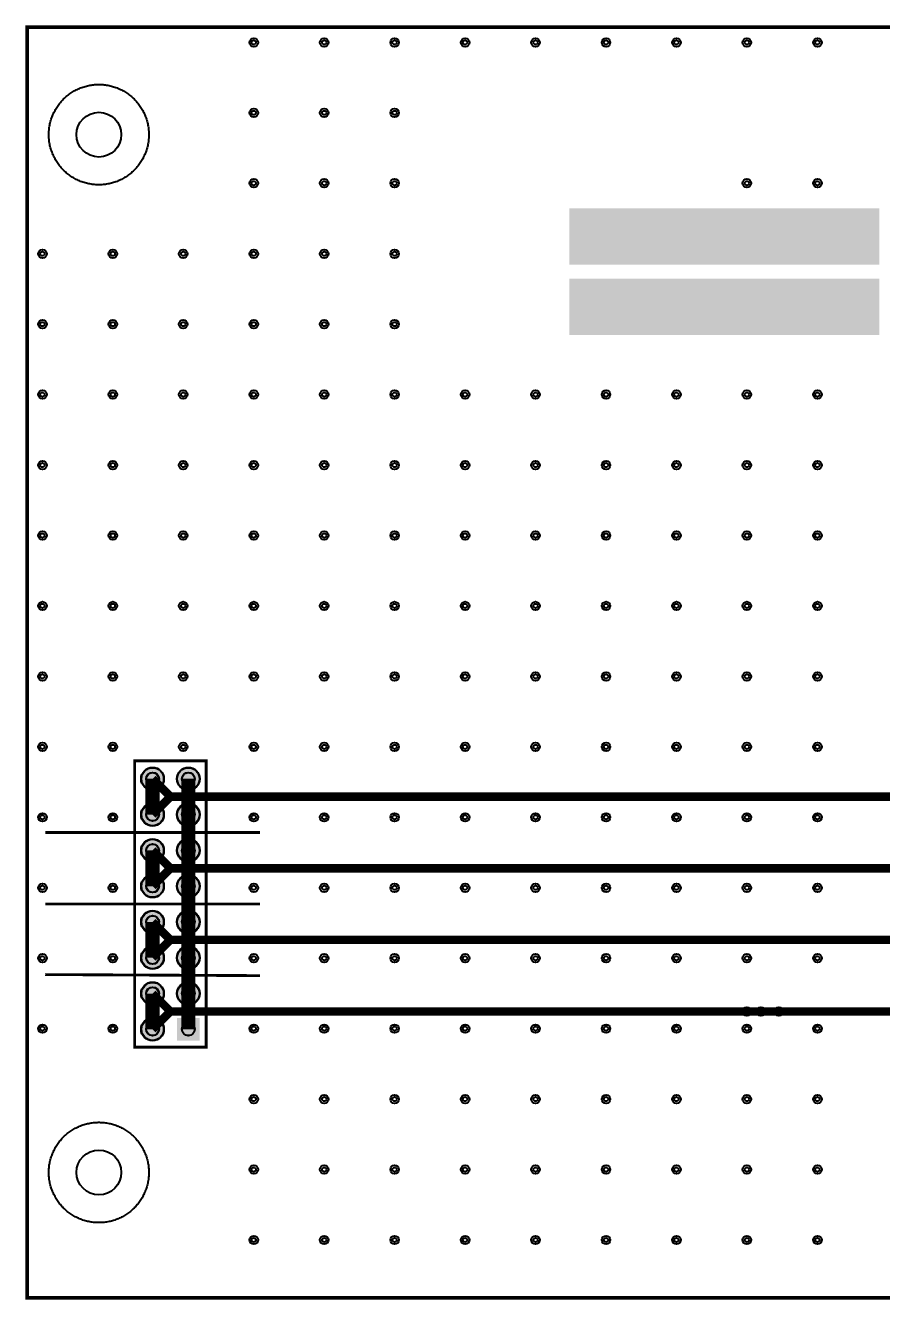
# Model space of a CAD drawing. Header units: millimetres. Extents: x -0.1 to 96, y -0.1 to 90.3.
# Drawn here: x -0.1 to 60.6, y -0.1 to 90.3 of the extents above; entities that cross this region are included whole.
import ezdxf

# ---------------------------------------------------------------- set-up
doc = ezdxf.new("R2010")
doc.units = ezdxf.units.MM
for name, color, linetype, true_color in [('BoardOutLine', 7, 'Continuous', 0xff00ff), ('BottomLayer', 7, 'Continuous', 0x0000ff), ('BottomSolderMaskLayer', 7, 'Continuous', 0xaa00ff), ('Hole', 7, 'Continuous', 0x222222), ('Multi-Layer', 7, 'Continuous', 0xc0c0c0), ('TopLayer', 7, 'Continuous', 0xff0000), ('TopSilkLayer', 7, 'Continuous', 0xffcc00), ('TopSolderMaskLayer', 7, 'Continuous', 0x800080)]:
    doc.layers.add(name, color=color, linetype=linetype, true_color=true_color)

msp = doc.modelspace()

# ---------------------------------------------------------------- hatches: boundary and pattern name
at = {"layer": 'BottomSolderMaskLayer'}
for points in [[(8.077, 36.83, 1), (9.703, 36.83, 1)], [(10.617, 36.83, 1), (12.243, 36.83, 1)], [(8.077, 34.29, 1), (9.703, 34.29, 1)], [(10.617, 34.29, 1), (12.243, 34.29, 1)], [(8.077, 31.75, 1), (9.703, 31.75, 1)], [(10.617, 31.75, 1), (12.243, 31.75, 1)], [(8.077, 29.21, 1), (9.703, 29.21, 1)], [(10.617, 29.21, 1), (12.243, 29.21, 1)], [(8.077, 26.67, 1), (9.703, 26.67, 1)], [(10.617, 26.67, 1), (12.243, 26.67, 1)], [(8.077, 24.13, 1), (9.703, 24.13, 1)], [(10.617, 24.13, 1), (12.243, 24.13, 1)], [(8.077, 21.59, 1), (9.703, 21.59, 1)], [(10.617, 21.59, 1), (12.243, 21.59, 1)], [(8.077, 19.05, 1), (9.703, 19.05, 1)], [(10.617, 18.237), (10.617, 19.863), (12.243, 19.863), (12.243, 18.237)]]:
    msp.add_hatch(color=256, dxfattribs=at).paths.add_polyline_path(points)
at = {"layer": 'Multi-Layer'}
for points in [[(8.103, 36.83, 1), (9.677, 36.83, 1)], [(10.643, 36.83, 1), (12.217, 36.83, 1)], [(8.103, 34.29, 1), (9.677, 34.29, 1)], [(10.643, 34.29, 1), (12.217, 34.29, 1)], [(8.103, 31.75, 1), (9.677, 31.75, 1)], [(10.643, 31.75, 1), (12.217, 31.75, 1)], [(8.103, 29.21, 1), (9.677, 29.21, 1)], [(10.643, 29.21, 1), (12.217, 29.21, 1)], [(8.103, 26.67, 1), (9.677, 26.67, 1)], [(10.643, 26.67, 1), (12.217, 26.67, 1)], [(8.103, 24.13, 1), (9.677, 24.13, 1)], [(10.643, 24.13, 1), (12.217, 24.13, 1)], [(8.103, 21.59, 1), (9.677, 21.59, 1)], [(10.643, 21.59, 1), (12.217, 21.59, 1)], [(8.103, 19.05, 1), (9.677, 19.05, 1)], [(10.643, 18.263), (10.643, 19.837), (12.217, 19.837), (12.217, 18.263)]]:
    msp.add_hatch(color=256, dxfattribs=at).paths.add_polyline_path(points)
at = {"layer": 'TopSilkLayer'}
for points in [[(60.48, 73.32), (60.48, 77.32), (38.48, 77.32), (38.48, 73.32), (55.48, 73.32)], [(60.48, 68.32), (60.48, 72.32), (38.48, 72.32), (38.48, 68.32), (55.48, 68.32)]]:
    msp.add_hatch(color=256, dxfattribs=at).paths.add_polyline_path(points)
at = {"layer": 'TopSolderMaskLayer'}
for points in [[(8.077, 36.83, 1), (9.703, 36.83, 1)], [(10.617, 36.83, 1), (12.243, 36.83, 1)], [(8.077, 34.29, 1), (9.703, 34.29, 1)], [(10.617, 34.29, 1), (12.243, 34.29, 1)], [(8.077, 31.75, 1), (9.703, 31.75, 1)], [(10.617, 31.75, 1), (12.243, 31.75, 1)], [(8.077, 29.21, 1), (9.703, 29.21, 1)], [(10.617, 29.21, 1), (12.243, 29.21, 1)], [(8.077, 26.67, 1), (9.703, 26.67, 1)], [(10.617, 26.67, 1), (12.243, 26.67, 1)], [(8.077, 24.13, 1), (9.703, 24.13, 1)], [(10.617, 24.13, 1), (12.243, 24.13, 1)], [(8.077, 21.59, 1), (9.703, 21.59, 1)], [(10.617, 21.59, 1), (12.243, 21.59, 1)], [(8.077, 19.05, 1), (9.703, 19.05, 1)], [(10.617, 18.237), (10.617, 19.863), (12.243, 19.863), (12.243, 18.237)]]:
    msp.add_hatch(color=256, dxfattribs=at).paths.add_polyline_path(points)

# ---------------------------------------------------------------- linework, layer by layer
at = {"layer": 'BoardOutLine', "const_width": 0.254}
msp.add_lwpolyline([(95.885, 0), (0, 0), (0, 90.17), (95.885, 90.17), (95.885, 0)], close=True, dxfattribs=at)
at = {"layer": 'BottomLayer'}
for points in [[(1.53, 82.55), (1.531, 82.635), (1.534, 82.721), (1.538, 82.806), (1.545, 82.891), (1.554, 82.976), (1.565, 83.06), (1.578, 83.144), (1.593, 83.228), (1.611, 83.312), (1.63, 83.395), (1.651, 83.478), (1.674, 83.56), (1.699, 83.641), (1.726, 83.722), (1.755, 83.803), (1.785, 83.882), (1.818, 83.961), (1.853, 84.039), (1.889, 84.116), (1.927, 84.192), (1.968, 84.267), (2.009, 84.342), (2.053, 84.415), (2.099, 84.487), (2.146, 84.558), (2.195, 84.628), (2.245, 84.697), (2.297, 84.764), (2.351, 84.83), (2.406, 84.895), (2.463, 84.959), (2.522, 85.021), (2.581, 85.082), (2.643, 85.141), (2.705, 85.199), (2.77, 85.255), (2.835, 85.31), (2.902, 85.363), (2.97, 85.414), (3.039, 85.464), (3.109, 85.512), (3.181, 85.559), (3.253, 85.604), (3.327, 85.647), (3.402, 85.688), (3.477, 85.727), (3.554, 85.765), (3.631, 85.801), (3.709, 85.835), (3.788, 85.867), (3.868, 85.897), (3.949, 85.925), (4.03, 85.951), (4.112, 85.975), (4.194, 85.997), (4.277, 86.018), (4.36, 86.036), (4.444, 86.052), (4.528, 86.067), (4.612, 86.079), (4.697, 86.089), (4.782, 86.097), (4.867, 86.103), (4.952, 86.107), (5.037, 86.11), (5.123, 86.11), (5.208, 86.107), (5.293, 86.103), (5.378, 86.097), (5.463, 86.089), (5.548, 86.079), (5.632, 86.067), (5.716, 86.052), (5.8, 86.036), (5.883, 86.018), (5.966, 85.997), (6.048, 85.975), (6.13, 85.951), (6.211, 85.925), (6.292, 85.897), (6.372, 85.867), (6.451, 85.835), (6.529, 85.801), (6.606, 85.765), (6.683, 85.727), (6.759, 85.688), (6.833, 85.647), (6.907, 85.604), (6.979, 85.559), (7.051, 85.512), (7.121, 85.464), (7.19, 85.414), (7.258, 85.363), (7.325, 85.31), (7.391, 85.255), (7.455, 85.199), (7.517, 85.141), (7.579, 85.082), (7.638, 85.021), (7.697, 84.959), (7.754, 84.895), (7.809, 84.83), (7.863, 84.764), (7.915, 84.697), (7.965, 84.628), (8.014, 84.558), (8.061, 84.487), (8.107, 84.415), (8.151, 84.342), (8.193, 84.267), (8.233, 84.192), (8.271, 84.116), (8.307, 84.039), (8.342, 83.961), (8.375, 83.882), (8.406, 83.803), (8.434, 83.722), (8.461, 83.641), (8.486, 83.56), (8.509, 83.478), (8.53, 83.395), (8.55, 83.312), (8.567, 83.228), (8.582, 83.144), (8.595, 83.06), (8.606, 82.976), (8.615, 82.891), (8.622, 82.806), (8.627, 82.721), (8.629, 82.635), (8.63, 82.55), (8.629, 82.465), (8.627, 82.38), (8.622, 82.295), (8.615, 82.21), (8.606, 82.125), (8.595, 82.04), (8.582, 81.956), (8.567, 81.872), (8.55, 81.788), (8.53, 81.705), (8.509, 81.623), (8.486, 81.54), (8.461, 81.459), (8.434, 81.378), (8.406, 81.298), (8.375, 81.218), (8.342, 81.14), (8.307, 81.062), (8.271, 80.984), (8.233, 80.908), (8.193, 80.833), (8.151, 80.759), (8.107, 80.686), (8.061, 80.613), (8.014, 80.542), (7.965, 80.472), (7.915, 80.404), (7.863, 80.336), (7.809, 80.27), (7.754, 80.205), (7.697, 80.142), (7.638, 80.079), (7.579, 80.019), (7.517, 79.959), (7.455, 79.902), (7.391, 79.845), (7.325, 79.791), (7.258, 79.737), (7.19, 79.686), (7.121, 79.636), (7.051, 79.588), (6.979, 79.541), (6.907, 79.497), (6.833, 79.454), (6.759, 79.412), (6.683, 79.373), (6.606, 79.335), (6.529, 79.3), (6.451, 79.266), (6.372, 79.234), (6.292, 79.204), (6.211, 79.176), (6.13, 79.149), (6.048, 79.125), (5.966, 79.103), (5.883, 79.083), (5.8, 79.064), (5.716, 79.048), (5.632, 79.034), (5.548, 79.021), (5.463, 79.011), (5.378, 79.003), (5.293, 78.997), (5.208, 78.993), (5.123, 78.991), (5.037, 78.991), (4.952, 78.993), (4.867, 78.997), (4.782, 79.003), (4.697, 79.011), (4.612, 79.021), (4.528, 79.034), (4.444, 79.048), (4.36, 79.064), (4.277, 79.083), (4.194, 79.103), (4.112, 79.125), (4.03, 79.149), (3.949, 79.176), (3.868, 79.204), (3.788, 79.234), (3.709, 79.266), (3.631, 79.3), (3.554, 79.335), (3.477, 79.373), (3.402, 79.412), (3.327, 79.454), (3.253, 79.497), (3.181, 79.541), (3.109, 79.588), (3.039, 79.636), (2.97, 79.686), (2.902, 79.737), (2.835, 79.791), (2.77, 79.845), (2.705, 79.902), (2.643, 79.959), (2.581, 80.019), (2.522, 80.079), (2.463, 80.142), (2.406, 80.205), (2.351, 80.27), (2.297, 80.336), (2.245, 80.404), (2.195, 80.472), (2.146, 80.542), (2.099, 80.613), (2.053, 80.686), (2.009, 80.759), (1.968, 80.833), (1.927, 80.908), (1.889, 80.984), (1.853, 81.062), (1.818, 81.14), (1.785, 81.218), (1.755, 81.298), (1.726, 81.378), (1.699, 81.459), (1.674, 81.54), (1.651, 81.623), (1.63, 81.705), (1.611, 81.788), (1.593, 81.872), (1.578, 81.956), (1.565, 82.04), (1.554, 82.125), (1.545, 82.21), (1.538, 82.295), (1.534, 82.38), (1.531, 82.465), (1.53, 82.55)], [(1.53, 8.89), (1.531, 8.975), (1.534, 9.061), (1.538, 9.146), (1.545, 9.231), (1.554, 9.315), (1.565, 9.4), (1.578, 9.484), (1.593, 9.568), (1.611, 9.652), (1.63, 9.735), (1.651, 9.818), (1.674, 9.9), (1.699, 9.981), (1.726, 10.062), (1.755, 10.142), (1.785, 10.222), (1.818, 10.301), (1.853, 10.379), (1.889, 10.456), (1.927, 10.532), (1.968, 10.607), (2.009, 10.681), (2.053, 10.755), (2.099, 10.827), (2.146, 10.898), (2.195, 10.968), (2.245, 11.036), (2.297, 11.104), (2.351, 11.17), (2.406, 11.235), (2.463, 11.299), (2.522, 11.361), (2.581, 11.422), (2.643, 11.481), (2.705, 11.539), (2.77, 11.595), (2.835, 11.65), (2.902, 11.703), (2.97, 11.754), (3.039, 11.804), (3.109, 11.852), (3.181, 11.899), (3.253, 11.944), (3.327, 11.987), (3.402, 12.028), (3.477, 12.067), (3.554, 12.105), (3.631, 12.141), (3.709, 12.174), (3.788, 12.206), (3.868, 12.236), (3.949, 12.265), (4.03, 12.291), (4.112, 12.315), (4.194, 12.337), (4.277, 12.358), (4.36, 12.376), (4.444, 12.392), (4.528, 12.406), (4.612, 12.419), (4.697, 12.429), (4.782, 12.437), (4.867, 12.443), (4.952, 12.447), (5.037, 12.449), (5.123, 12.449), (5.208, 12.447), (5.293, 12.443), (5.378, 12.437), (5.463, 12.429), (5.548, 12.419), (5.632, 12.406), (5.716, 12.392), (5.8, 12.376), (5.883, 12.358), (5.966, 12.337), (6.048, 12.315), (6.13, 12.291), (6.211, 12.265), (6.292, 12.236), (6.372, 12.206), (6.451, 12.174), (6.529, 12.141), (6.606, 12.105), (6.683, 12.067), (6.759, 12.028), (6.833, 11.987), (6.907, 11.944), (6.979, 11.899), (7.051, 11.852), (7.121, 11.804), (7.19, 11.754), (7.258, 11.703), (7.325, 11.65), (7.391, 11.595), (7.455, 11.539), (7.517, 11.481), (7.579, 11.422), (7.638, 11.361), (7.697, 11.299), (7.754, 11.235), (7.809, 11.17), (7.863, 11.104), (7.915, 11.036), (7.965, 10.968), (8.014, 10.898), (8.061, 10.827), (8.107, 10.755), (8.151, 10.681), (8.193, 10.607), (8.233, 10.532), (8.271, 10.456), (8.307, 10.379), (8.342, 10.301), (8.375, 10.222), (8.406, 10.142), (8.434, 10.062), (8.461, 9.981), (8.486, 9.9), (8.509, 9.818), (8.53, 9.735), (8.55, 9.652), (8.567, 9.568), (8.582, 9.484), (8.595, 9.4), (8.606, 9.315), (8.615, 9.231), (8.622, 9.146), (8.627, 9.061), (8.629, 8.975), (8.63, 8.89), (8.629, 8.805), (8.627, 8.72), (8.622, 8.634), (8.615, 8.549), (8.606, 8.465), (8.595, 8.38), (8.582, 8.296), (8.567, 8.212), (8.55, 8.128), (8.53, 8.045), (8.509, 7.962), (8.486, 7.88), (8.461, 7.799), (8.434, 7.718), (8.406, 7.638), (8.375, 7.558), (8.342, 7.479), (8.307, 7.401), (8.271, 7.324), (8.233, 7.248), (8.193, 7.173), (8.151, 7.099), (8.107, 7.025), (8.061, 6.953), (8.014, 6.882), (7.965, 6.812), (7.915, 6.744), (7.863, 6.676), (7.809, 6.61), (7.754, 6.545), (7.697, 6.481), (7.638, 6.419), (7.579, 6.359), (7.517, 6.299), (7.455, 6.241), (7.391, 6.185), (7.325, 6.13), (7.258, 6.077), (7.19, 6.026), (7.121, 5.976), (7.051, 5.928), (6.979, 5.881), (6.907, 5.836), (6.833, 5.793), (6.759, 5.752), (6.683, 5.713), (6.606, 5.675), (6.529, 5.639), (6.451, 5.606), (6.372, 5.574), (6.292, 5.544), (6.211, 5.515), (6.13, 5.489), (6.048, 5.465), (5.966, 5.443), (5.883, 5.422), (5.8, 5.404), (5.716, 5.388), (5.632, 5.374), (5.548, 5.361), (5.463, 5.351), (5.378, 5.343), (5.293, 5.337), (5.208, 5.333), (5.123, 5.331), (5.037, 5.331), (4.952, 5.333), (4.867, 5.337), (4.782, 5.343), (4.697, 5.351), (4.612, 5.361), (4.528, 5.374), (4.444, 5.388), (4.36, 5.404), (4.277, 5.422), (4.194, 5.443), (4.112, 5.465), (4.03, 5.489), (3.949, 5.515), (3.868, 5.544), (3.788, 5.574), (3.709, 5.606), (3.631, 5.639), (3.554, 5.675), (3.477, 5.713), (3.402, 5.752), (3.327, 5.793), (3.253, 5.836), (3.181, 5.881), (3.109, 5.928), (3.039, 5.976), (2.97, 6.026), (2.902, 6.077), (2.835, 6.13), (2.77, 6.185), (2.705, 6.241), (2.643, 6.299), (2.581, 6.359), (2.522, 6.419), (2.463, 6.481), (2.406, 6.545), (2.351, 6.61), (2.297, 6.676), (2.245, 6.744), (2.195, 6.812), (2.146, 6.882), (2.099, 6.953), (2.053, 7.025), (2.009, 7.099), (1.968, 7.173), (1.927, 7.248), (1.889, 7.324), (1.853, 7.401), (1.818, 7.479), (1.785, 7.558), (1.755, 7.638), (1.726, 7.718), (1.699, 7.799), (1.674, 7.88), (1.651, 7.962), (1.63, 8.045), (1.611, 8.128), (1.593, 8.212), (1.578, 8.296), (1.565, 8.38), (1.554, 8.465), (1.545, 8.549), (1.538, 8.634), (1.534, 8.72), (1.531, 8.805), (1.53, 8.89)]]:
    msp.add_lwpolyline(points, close=True, dxfattribs=at)
at = {"layer": 'BottomLayer', "const_width": 0.6}
for points in [[(8.89, 36.83), (10.16, 35.56)], [(8.89, 34.29), (10.16, 35.56)], [(10.16, 35.56), (69.215, 35.56), (83.185, 21.59)], [(8.89, 31.75), (10.16, 30.48)], [(8.89, 29.21), (10.16, 30.48)], [(10.16, 30.48), (69.215, 30.48), (83.185, 16.51)], [(8.89, 26.67), (10.16, 25.4), (69.088, 25.4)], [(8.89, 24.13), (10.16, 25.4)], [(8.89, 21.59), (10.16, 20.32)], [(8.89, 19.05), (10.16, 20.32)], [(10.16, 20.32), (10.16, 20.32), (53.34, 20.32)]]:
    msp.add_lwpolyline(points, dxfattribs=at)
at = {"layer": 'BottomSolderMaskLayer'}
for centre, radius in [((8.89, 36.83), 0.813), ((8.89, 36.83), 0.459), ((11.43, 36.83), 0.813), ((11.43, 36.83), 0.459), ((8.89, 34.29), 0.813), ((8.89, 34.29), 0.459), ((11.43, 34.29), 0.813), ((11.43, 34.29), 0.459), ((8.89, 31.75), 0.813), ((11.43, 31.75), 0.813), ((8.89, 31.75), 0.459), ((11.43, 31.75), 0.459), ((8.89, 29.21), 0.813), ((11.43, 29.21), 0.813), ((8.89, 29.21), 0.459), ((11.43, 29.21), 0.459), ((8.89, 26.67), 0.813), ((8.89, 26.67), 0.459), ((11.43, 26.67), 0.813), ((11.43, 26.67), 0.459), ((8.89, 24.13), 0.813), ((8.89, 24.13), 0.459), ((11.43, 24.13), 0.813), ((11.43, 24.13), 0.459), ((8.89, 21.59), 0.813), ((8.89, 21.59), 0.459), ((11.43, 21.59), 0.813), ((11.43, 21.59), 0.459), ((8.89, 19.05), 0.813), ((8.89, 19.05), 0.459), ((11.43, 19.05), 0.459)]:
    msp.add_circle(centre, radius, dxfattribs=at)
at = {"layer": 'Hole'}
for centre, radius in [((16.072, 89.098), 0.153), ((21.072, 89.098), 0.153), ((26.072, 89.098), 0.153), ((31.072, 89.098), 0.153), ((36.072, 89.098), 0.153), ((41.072, 89.098), 0.153), ((46.072, 89.098), 0.153), ((51.072, 89.098), 0.153), ((56.072, 89.098), 0.153), ((16.072, 84.098), 0.153), ((21.072, 84.098), 0.153), ((26.072, 84.098), 0.153), ((16.072, 79.098), 0.153), ((21.072, 79.098), 0.153), ((26.072, 79.098), 0.153), ((51.072, 79.098), 0.153), ((56.072, 79.098), 0.153), ((1.072, 74.098), 0.153), ((6.072, 74.098), 0.153), ((11.072, 74.098), 0.153), ((16.072, 74.098), 0.153), ((21.072, 74.098), 0.153), ((26.072, 74.098), 0.153), ((1.072, 69.098), 0.153), ((6.072, 69.098), 0.153), ((11.072, 69.098), 0.153), ((16.072, 69.098), 0.153), ((21.072, 69.098), 0.153), ((26.072, 69.098), 0.153), ((1.072, 64.098), 0.153), ((6.072, 64.098), 0.153), ((11.072, 64.098), 0.153), ((16.072, 64.098), 0.153), ((21.072, 64.098), 0.153), ((26.072, 64.098), 0.153), ((31.072, 64.098), 0.153), ((36.072, 64.098), 0.153), ((41.072, 64.098), 0.153), ((46.072, 64.098), 0.153), ((51.072, 64.098), 0.153), ((56.072, 64.098), 0.153), ((1.072, 59.098), 0.153), ((6.072, 59.098), 0.153), ((11.072, 59.098), 0.153), ((16.072, 59.098), 0.153), ((21.072, 59.098), 0.153), ((26.072, 59.098), 0.153), ((31.072, 59.098), 0.153), ((36.072, 59.098), 0.153), ((41.072, 59.098), 0.153), ((46.072, 59.098), 0.153), ((51.072, 59.098), 0.153), ((56.072, 59.098), 0.153), ((1.072, 54.098), 0.153), ((6.072, 54.098), 0.153), ((11.072, 54.098), 0.153), ((16.072, 54.098), 0.153), ((21.072, 54.098), 0.153), ((26.072, 54.098), 0.153), ((31.072, 54.098), 0.153), ((36.072, 54.098), 0.153), ((41.072, 54.098), 0.153), ((46.072, 54.098), 0.153), ((51.072, 54.098), 0.153), ((56.072, 54.098), 0.153), ((1.072, 49.098), 0.153), ((6.072, 49.098), 0.153), ((11.072, 49.098), 0.153), ((16.072, 49.098), 0.153), ((21.072, 49.098), 0.153), ((26.072, 49.098), 0.153), ((31.072, 49.098), 0.153), ((36.072, 49.098), 0.153), ((41.072, 49.098), 0.153), ((46.072, 49.098), 0.153), ((51.072, 49.098), 0.153), ((56.072, 49.098), 0.153), ((1.072, 44.098), 0.153), ((6.072, 44.098), 0.153), ((11.072, 44.098), 0.153), ((16.072, 44.098), 0.153), ((21.072, 44.098), 0.153), ((26.072, 44.098), 0.153), ((31.072, 44.098), 0.153), ((36.072, 44.098), 0.153), ((41.072, 44.098), 0.153), ((46.072, 44.098), 0.153), ((51.072, 44.098), 0.153), ((56.072, 44.098), 0.153), ((1.072, 39.098), 0.153), ((6.072, 39.098), 0.153), ((11.072, 39.098), 0.153), ((16.072, 39.098), 0.153), ((21.072, 39.098), 0.153), ((26.072, 39.098), 0.153), ((31.072, 39.098), 0.153), ((36.072, 39.098), 0.153), ((41.072, 39.098), 0.153), ((46.072, 39.098), 0.153), ((51.072, 39.098), 0.153), ((56.072, 39.098), 0.153), ((1.072, 34.098), 0.153), ((6.072, 34.098), 0.153), ((16.072, 34.098), 0.153), ((21.072, 34.098), 0.153), ((26.072, 34.098), 0.153), ((31.072, 34.098), 0.153), ((36.072, 34.098), 0.153), ((41.072, 34.098), 0.153), ((46.072, 34.098), 0.153), ((51.072, 34.098), 0.153), ((56.072, 34.098), 0.153), ((1.072, 29.098), 0.153), ((6.072, 29.098), 0.153), ((16.072, 29.098), 0.153), ((21.072, 29.098), 0.153), ((26.072, 29.098), 0.153), ((31.072, 29.098), 0.153), ((36.072, 29.098), 0.153), ((41.072, 29.098), 0.153), ((46.072, 29.098), 0.153), ((51.072, 29.098), 0.153), ((56.072, 29.098), 0.153), ((1.072, 24.098), 0.153), ((6.072, 24.098), 0.153), ((16.072, 24.098), 0.153), ((21.072, 24.098), 0.153), ((26.072, 24.098), 0.153), ((31.072, 24.098), 0.153), ((36.072, 24.098), 0.153), ((41.072, 24.098), 0.153), ((46.072, 24.098), 0.153), ((51.072, 24.098), 0.153), ((56.072, 24.098), 0.153), ((51.054, 20.32), 0.152), ((52.07, 20.32), 0.152), ((53.34, 20.32), 0.152), ((1.072, 19.098), 0.153), ((6.072, 19.098), 0.153), ((16.072, 19.098), 0.153), ((21.072, 19.098), 0.153), ((26.072, 19.098), 0.153), ((31.072, 19.098), 0.153), ((36.072, 19.098), 0.153), ((41.072, 19.098), 0.153), ((46.072, 19.098), 0.153), ((51.072, 19.098), 0.153), ((56.072, 19.098), 0.153), ((16.072, 14.098), 0.153), ((21.072, 14.098), 0.153), ((26.072, 14.098), 0.153), ((31.072, 14.098), 0.153), ((36.072, 14.098), 0.153), ((41.072, 14.098), 0.153), ((46.072, 14.098), 0.153), ((51.072, 14.098), 0.153), ((56.072, 14.098), 0.153), ((16.072, 9.098), 0.153), ((21.072, 9.098), 0.153), ((26.072, 9.098), 0.153), ((31.072, 9.098), 0.153), ((36.072, 9.098), 0.153), ((41.072, 9.098), 0.153), ((46.072, 9.098), 0.153), ((51.072, 9.098), 0.153), ((56.072, 9.098), 0.153), ((16.072, 4.098), 0.153), ((21.072, 4.098), 0.153), ((26.072, 4.098), 0.153), ((31.072, 4.098), 0.153), ((36.072, 4.098), 0.153), ((41.072, 4.098), 0.153), ((46.072, 4.098), 0.153), ((51.072, 4.098), 0.153), ((56.072, 4.098), 0.153)]:
    msp.add_circle(centre, radius, dxfattribs=at)
at = {"layer": 'Multi-Layer'}
for centre, radius in [((16.072, 89.098), 0.305), ((21.072, 89.098), 0.305), ((26.072, 89.098), 0.305), ((31.072, 89.098), 0.305), ((36.072, 89.098), 0.305), ((41.072, 89.098), 0.305), ((46.072, 89.098), 0.305), ((51.072, 89.098), 0.305), ((56.072, 89.098), 0.305), ((5.08, 82.55), 1.588), ((16.072, 84.098), 0.305), ((21.072, 84.098), 0.305), ((26.072, 84.098), 0.305), ((16.072, 79.098), 0.305), ((21.072, 79.098), 0.305), ((26.072, 79.098), 0.305), ((51.072, 79.098), 0.305), ((56.072, 79.098), 0.305), ((1.072, 74.098), 0.305), ((6.072, 74.098), 0.305), ((11.072, 74.098), 0.305), ((16.072, 74.098), 0.305), ((21.072, 74.098), 0.305), ((26.072, 74.098), 0.305), ((1.072, 69.098), 0.305), ((6.072, 69.098), 0.305), ((11.072, 69.098), 0.305), ((16.072, 69.098), 0.305), ((21.072, 69.098), 0.305), ((26.072, 69.098), 0.305), ((1.072, 64.098), 0.305), ((6.072, 64.098), 0.305), ((11.072, 64.098), 0.305), ((16.072, 64.098), 0.305), ((21.072, 64.098), 0.305), ((26.072, 64.098), 0.305), ((31.072, 64.098), 0.305), ((36.072, 64.098), 0.305), ((41.072, 64.098), 0.305), ((46.072, 64.098), 0.305), ((51.072, 64.098), 0.305), ((56.072, 64.098), 0.305), ((1.072, 59.098), 0.305), ((6.072, 59.098), 0.305), ((11.072, 59.098), 0.305), ((16.072, 59.098), 0.305), ((21.072, 59.098), 0.305), ((26.072, 59.098), 0.305), ((31.072, 59.098), 0.305), ((36.072, 59.098), 0.305), ((41.072, 59.098), 0.305), ((46.072, 59.098), 0.305), ((51.072, 59.098), 0.305), ((56.072, 59.098), 0.305), ((1.072, 54.098), 0.305), ((6.072, 54.098), 0.305), ((11.072, 54.098), 0.305), ((16.072, 54.098), 0.305), ((21.072, 54.098), 0.305), ((26.072, 54.098), 0.305), ((31.072, 54.098), 0.305), ((36.072, 54.098), 0.305), ((41.072, 54.098), 0.305), ((46.072, 54.098), 0.305), ((51.072, 54.098), 0.305), ((56.072, 54.098), 0.305), ((1.072, 49.098), 0.305), ((6.072, 49.098), 0.305), ((11.072, 49.098), 0.305), ((16.072, 49.098), 0.305), ((21.072, 49.098), 0.305), ((26.072, 49.098), 0.305), ((31.072, 49.098), 0.305), ((36.072, 49.098), 0.305), ((41.072, 49.098), 0.305), ((46.072, 49.098), 0.305), ((51.072, 49.098), 0.305), ((56.072, 49.098), 0.305), ((1.072, 44.098), 0.305), ((6.072, 44.098), 0.305), ((11.072, 44.098), 0.305), ((16.072, 44.098), 0.305), ((21.072, 44.098), 0.305), ((26.072, 44.098), 0.305), ((31.072, 44.098), 0.305), ((36.072, 44.098), 0.305), ((41.072, 44.098), 0.305), ((46.072, 44.098), 0.305), ((51.072, 44.098), 0.305), ((56.072, 44.098), 0.305), ((1.072, 39.098), 0.305), ((6.072, 39.098), 0.305), ((11.072, 39.098), 0.305), ((16.072, 39.098), 0.305), ((21.072, 39.098), 0.305), ((26.072, 39.098), 0.305), ((31.072, 39.098), 0.305), ((36.072, 39.098), 0.305), ((41.072, 39.098), 0.305), ((46.072, 39.098), 0.305), ((51.072, 39.098), 0.305), ((56.072, 39.098), 0.305), ((8.89, 36.83), 0.787), ((8.89, 36.83), 0.445), ((11.43, 36.83), 0.787), ((11.43, 36.83), 0.445), ((1.072, 34.098), 0.305), ((6.072, 34.098), 0.305), ((8.89, 34.29), 0.787), ((8.89, 34.29), 0.445), ((11.43, 34.29), 0.787), ((11.43, 34.29), 0.445), ((16.072, 34.098), 0.305), ((21.072, 34.098), 0.305), ((26.072, 34.098), 0.305), ((31.072, 34.098), 0.305), ((36.072, 34.098), 0.305), ((41.072, 34.098), 0.305), ((46.072, 34.098), 0.305), ((51.072, 34.098), 0.305), ((56.072, 34.098), 0.305), ((8.89, 31.75), 0.787), ((8.89, 31.75), 0.445), ((11.43, 31.75), 0.787), ((11.43, 31.75), 0.445), ((8.89, 29.21), 0.787), ((11.43, 29.21), 0.787), ((1.072, 29.098), 0.305), ((6.072, 29.098), 0.305), ((8.89, 29.21), 0.445), ((11.43, 29.21), 0.445), ((16.072, 29.098), 0.305), ((21.072, 29.098), 0.305), ((26.072, 29.098), 0.305), ((31.072, 29.098), 0.305), ((36.072, 29.098), 0.305), ((41.072, 29.098), 0.305), ((46.072, 29.098), 0.305), ((51.072, 29.098), 0.305), ((56.072, 29.098), 0.305), ((8.89, 26.67), 0.787), ((11.43, 26.67), 0.787), ((8.89, 26.67), 0.445), ((11.43, 26.67), 0.445), ((8.89, 24.13), 0.787), ((8.89, 24.13), 0.445), ((11.43, 24.13), 0.787), ((11.43, 24.13), 0.445), ((1.072, 24.098), 0.305), ((6.072, 24.098), 0.305), ((16.072, 24.098), 0.305), ((21.072, 24.098), 0.305), ((26.072, 24.098), 0.305), ((31.072, 24.098), 0.305), ((36.072, 24.098), 0.305), ((41.072, 24.098), 0.305), ((46.072, 24.098), 0.305), ((51.072, 24.098), 0.305), ((56.072, 24.098), 0.305), ((8.89, 21.59), 0.787), ((8.89, 21.59), 0.445), ((11.43, 21.59), 0.787), ((11.43, 21.59), 0.445), ((51.054, 20.32), 0.305), ((52.07, 20.32), 0.305), ((53.34, 20.32), 0.305), ((1.072, 19.098), 0.305), ((6.072, 19.098), 0.305), ((8.89, 19.05), 0.787), ((8.89, 19.05), 0.445), ((11.43, 19.05), 0.445), ((16.072, 19.098), 0.305), ((21.072, 19.098), 0.305), ((26.072, 19.098), 0.305), ((31.072, 19.098), 0.305), ((36.072, 19.098), 0.305), ((41.072, 19.098), 0.305), ((46.072, 19.098), 0.305), ((51.072, 19.098), 0.305), ((56.072, 19.098), 0.305), ((16.072, 14.098), 0.305), ((21.072, 14.098), 0.305), ((26.072, 14.098), 0.305), ((31.072, 14.098), 0.305), ((36.072, 14.098), 0.305), ((41.072, 14.098), 0.305), ((46.072, 14.098), 0.305), ((51.072, 14.098), 0.305), ((56.072, 14.098), 0.305), ((5.08, 8.89), 1.588), ((16.072, 9.098), 0.305), ((21.072, 9.098), 0.305), ((26.072, 9.098), 0.305), ((31.072, 9.098), 0.305), ((36.072, 9.098), 0.305), ((41.072, 9.098), 0.305), ((46.072, 9.098), 0.305), ((51.072, 9.098), 0.305), ((56.072, 9.098), 0.305), ((16.072, 4.098), 0.305), ((21.072, 4.098), 0.305), ((26.072, 4.098), 0.305), ((31.072, 4.098), 0.305), ((36.072, 4.098), 0.305), ((41.072, 4.098), 0.305), ((46.072, 4.098), 0.305), ((51.072, 4.098), 0.305), ((56.072, 4.098), 0.305)]:
    msp.add_circle(centre, radius, dxfattribs=at)
at = {"layer": 'TopLayer'}
for points in [[(1.53, 82.55), (1.531, 82.635), (1.534, 82.721), (1.538, 82.806), (1.545, 82.891), (1.554, 82.976), (1.565, 83.06), (1.578, 83.144), (1.593, 83.228), (1.611, 83.312), (1.63, 83.395), (1.651, 83.478), (1.674, 83.56), (1.699, 83.641), (1.726, 83.722), (1.755, 83.803), (1.785, 83.882), (1.818, 83.961), (1.853, 84.039), (1.889, 84.116), (1.927, 84.192), (1.968, 84.267), (2.009, 84.342), (2.053, 84.415), (2.099, 84.487), (2.146, 84.558), (2.195, 84.628), (2.245, 84.697), (2.297, 84.764), (2.351, 84.83), (2.406, 84.895), (2.463, 84.959), (2.522, 85.021), (2.581, 85.082), (2.643, 85.141), (2.705, 85.199), (2.77, 85.255), (2.835, 85.31), (2.902, 85.363), (2.97, 85.414), (3.039, 85.464), (3.109, 85.512), (3.181, 85.559), (3.253, 85.604), (3.327, 85.647), (3.402, 85.688), (3.477, 85.727), (3.554, 85.765), (3.631, 85.801), (3.709, 85.835), (3.788, 85.867), (3.868, 85.897), (3.949, 85.925), (4.03, 85.951), (4.112, 85.975), (4.194, 85.997), (4.277, 86.018), (4.36, 86.036), (4.444, 86.052), (4.528, 86.067), (4.612, 86.079), (4.697, 86.089), (4.782, 86.097), (4.867, 86.103), (4.952, 86.107), (5.037, 86.11), (5.123, 86.11), (5.208, 86.107), (5.293, 86.103), (5.378, 86.097), (5.463, 86.089), (5.548, 86.079), (5.632, 86.067), (5.716, 86.052), (5.8, 86.036), (5.883, 86.018), (5.966, 85.997), (6.048, 85.975), (6.13, 85.951), (6.211, 85.925), (6.292, 85.897), (6.372, 85.867), (6.451, 85.835), (6.529, 85.801), (6.606, 85.765), (6.683, 85.727), (6.759, 85.688), (6.833, 85.647), (6.907, 85.604), (6.979, 85.559), (7.051, 85.512), (7.121, 85.464), (7.19, 85.414), (7.258, 85.363), (7.325, 85.31), (7.391, 85.255), (7.455, 85.199), (7.517, 85.141), (7.579, 85.082), (7.638, 85.021), (7.697, 84.959), (7.754, 84.895), (7.809, 84.83), (7.863, 84.764), (7.915, 84.697), (7.965, 84.628), (8.014, 84.558), (8.061, 84.487), (8.107, 84.415), (8.151, 84.342), (8.193, 84.267), (8.233, 84.192), (8.271, 84.116), (8.307, 84.039), (8.342, 83.961), (8.375, 83.882), (8.406, 83.803), (8.434, 83.722), (8.461, 83.641), (8.486, 83.56), (8.509, 83.478), (8.53, 83.395), (8.55, 83.312), (8.567, 83.228), (8.582, 83.144), (8.595, 83.06), (8.606, 82.976), (8.615, 82.891), (8.622, 82.806), (8.627, 82.721), (8.629, 82.635), (8.63, 82.55), (8.629, 82.465), (8.627, 82.38), (8.622, 82.295), (8.615, 82.21), (8.606, 82.125), (8.595, 82.04), (8.582, 81.956), (8.567, 81.872), (8.55, 81.788), (8.53, 81.705), (8.509, 81.623), (8.486, 81.54), (8.461, 81.459), (8.434, 81.378), (8.406, 81.298), (8.375, 81.218), (8.342, 81.14), (8.307, 81.062), (8.271, 80.984), (8.233, 80.908), (8.193, 80.833), (8.151, 80.759), (8.107, 80.686), (8.061, 80.613), (8.014, 80.542), (7.965, 80.472), (7.915, 80.404), (7.863, 80.336), (7.809, 80.27), (7.754, 80.205), (7.697, 80.142), (7.638, 80.079), (7.579, 80.019), (7.517, 79.959), (7.455, 79.902), (7.391, 79.845), (7.325, 79.791), (7.258, 79.737), (7.19, 79.686), (7.121, 79.636), (7.051, 79.588), (6.979, 79.541), (6.907, 79.497), (6.833, 79.454), (6.759, 79.412), (6.683, 79.373), (6.606, 79.335), (6.529, 79.3), (6.451, 79.266), (6.372, 79.234), (6.292, 79.204), (6.211, 79.176), (6.13, 79.149), (6.048, 79.125), (5.966, 79.103), (5.883, 79.083), (5.8, 79.064), (5.716, 79.048), (5.632, 79.034), (5.548, 79.021), (5.463, 79.011), (5.378, 79.003), (5.293, 78.997), (5.208, 78.993), (5.123, 78.991), (5.037, 78.991), (4.952, 78.993), (4.867, 78.997), (4.782, 79.003), (4.697, 79.011), (4.612, 79.021), (4.528, 79.034), (4.444, 79.048), (4.36, 79.064), (4.277, 79.083), (4.194, 79.103), (4.112, 79.125), (4.03, 79.149), (3.949, 79.176), (3.868, 79.204), (3.788, 79.234), (3.709, 79.266), (3.631, 79.3), (3.554, 79.335), (3.477, 79.373), (3.402, 79.412), (3.327, 79.454), (3.253, 79.497), (3.181, 79.541), (3.109, 79.588), (3.039, 79.636), (2.97, 79.686), (2.902, 79.737), (2.835, 79.791), (2.77, 79.845), (2.705, 79.902), (2.643, 79.959), (2.581, 80.019), (2.522, 80.079), (2.463, 80.142), (2.406, 80.205), (2.351, 80.27), (2.297, 80.336), (2.245, 80.404), (2.195, 80.472), (2.146, 80.542), (2.099, 80.613), (2.053, 80.686), (2.009, 80.759), (1.968, 80.833), (1.927, 80.908), (1.889, 80.984), (1.853, 81.062), (1.818, 81.14), (1.785, 81.218), (1.755, 81.298), (1.726, 81.378), (1.699, 81.459), (1.674, 81.54), (1.651, 81.623), (1.63, 81.705), (1.611, 81.788), (1.593, 81.872), (1.578, 81.956), (1.565, 82.04), (1.554, 82.125), (1.545, 82.21), (1.538, 82.295), (1.534, 82.38), (1.531, 82.465), (1.53, 82.55)], [(1.53, 8.89), (1.531, 8.975), (1.534, 9.061), (1.538, 9.146), (1.545, 9.231), (1.554, 9.315), (1.565, 9.4), (1.578, 9.484), (1.593, 9.568), (1.611, 9.652), (1.63, 9.735), (1.651, 9.818), (1.674, 9.9), (1.699, 9.981), (1.726, 10.062), (1.755, 10.142), (1.785, 10.222), (1.818, 10.301), (1.853, 10.379), (1.889, 10.456), (1.927, 10.532), (1.968, 10.607), (2.009, 10.681), (2.053, 10.755), (2.099, 10.827), (2.146, 10.898), (2.195, 10.968), (2.245, 11.036), (2.297, 11.104), (2.351, 11.17), (2.406, 11.235), (2.463, 11.299), (2.522, 11.361), (2.581, 11.422), (2.643, 11.481), (2.705, 11.539), (2.77, 11.595), (2.835, 11.65), (2.902, 11.703), (2.97, 11.754), (3.039, 11.804), (3.109, 11.852), (3.181, 11.899), (3.253, 11.944), (3.327, 11.987), (3.402, 12.028), (3.477, 12.067), (3.554, 12.105), (3.631, 12.141), (3.709, 12.174), (3.788, 12.206), (3.868, 12.236), (3.949, 12.265), (4.03, 12.291), (4.112, 12.315), (4.194, 12.337), (4.277, 12.358), (4.36, 12.376), (4.444, 12.392), (4.528, 12.406), (4.612, 12.419), (4.697, 12.429), (4.782, 12.437), (4.867, 12.443), (4.952, 12.447), (5.037, 12.449), (5.123, 12.449), (5.208, 12.447), (5.293, 12.443), (5.378, 12.437), (5.463, 12.429), (5.548, 12.419), (5.632, 12.406), (5.716, 12.392), (5.8, 12.376), (5.883, 12.358), (5.966, 12.337), (6.048, 12.315), (6.13, 12.291), (6.211, 12.265), (6.292, 12.236), (6.372, 12.206), (6.451, 12.174), (6.529, 12.141), (6.606, 12.105), (6.683, 12.067), (6.759, 12.028), (6.833, 11.987), (6.907, 11.944), (6.979, 11.899), (7.051, 11.852), (7.121, 11.804), (7.19, 11.754), (7.258, 11.703), (7.325, 11.65), (7.391, 11.595), (7.455, 11.539), (7.517, 11.481), (7.579, 11.422), (7.638, 11.361), (7.697, 11.299), (7.754, 11.235), (7.809, 11.17), (7.863, 11.104), (7.915, 11.036), (7.965, 10.968), (8.014, 10.898), (8.061, 10.827), (8.107, 10.755), (8.151, 10.681), (8.193, 10.607), (8.233, 10.532), (8.271, 10.456), (8.307, 10.379), (8.342, 10.301), (8.375, 10.222), (8.406, 10.142), (8.434, 10.062), (8.461, 9.981), (8.486, 9.9), (8.509, 9.818), (8.53, 9.735), (8.55, 9.652), (8.567, 9.568), (8.582, 9.484), (8.595, 9.4), (8.606, 9.315), (8.615, 9.231), (8.622, 9.146), (8.627, 9.061), (8.629, 8.975), (8.63, 8.89), (8.629, 8.805), (8.627, 8.72), (8.622, 8.634), (8.615, 8.549), (8.606, 8.465), (8.595, 8.38), (8.582, 8.296), (8.567, 8.212), (8.55, 8.128), (8.53, 8.045), (8.509, 7.962), (8.486, 7.88), (8.461, 7.799), (8.434, 7.718), (8.406, 7.638), (8.375, 7.558), (8.342, 7.479), (8.307, 7.401), (8.271, 7.324), (8.233, 7.248), (8.193, 7.173), (8.151, 7.099), (8.107, 7.025), (8.061, 6.953), (8.014, 6.882), (7.965, 6.812), (7.915, 6.744), (7.863, 6.676), (7.809, 6.61), (7.754, 6.545), (7.697, 6.481), (7.638, 6.419), (7.579, 6.359), (7.517, 6.299), (7.455, 6.241), (7.391, 6.185), (7.325, 6.13), (7.258, 6.077), (7.19, 6.026), (7.121, 5.976), (7.051, 5.928), (6.979, 5.881), (6.907, 5.836), (6.833, 5.793), (6.759, 5.752), (6.683, 5.713), (6.606, 5.675), (6.529, 5.639), (6.451, 5.606), (6.372, 5.574), (6.292, 5.544), (6.211, 5.515), (6.13, 5.489), (6.048, 5.465), (5.966, 5.443), (5.883, 5.422), (5.8, 5.404), (5.716, 5.388), (5.632, 5.374), (5.548, 5.361), (5.463, 5.351), (5.378, 5.343), (5.293, 5.337), (5.208, 5.333), (5.123, 5.331), (5.037, 5.331), (4.952, 5.333), (4.867, 5.337), (4.782, 5.343), (4.697, 5.351), (4.612, 5.361), (4.528, 5.374), (4.444, 5.388), (4.36, 5.404), (4.277, 5.422), (4.194, 5.443), (4.112, 5.465), (4.03, 5.489), (3.949, 5.515), (3.868, 5.544), (3.788, 5.574), (3.709, 5.606), (3.631, 5.639), (3.554, 5.675), (3.477, 5.713), (3.402, 5.752), (3.327, 5.793), (3.253, 5.836), (3.181, 5.881), (3.109, 5.928), (3.039, 5.976), (2.97, 6.026), (2.902, 6.077), (2.835, 6.13), (2.77, 6.185), (2.705, 6.241), (2.643, 6.299), (2.581, 6.359), (2.522, 6.419), (2.463, 6.481), (2.406, 6.545), (2.351, 6.61), (2.297, 6.676), (2.245, 6.744), (2.195, 6.812), (2.146, 6.882), (2.099, 6.953), (2.053, 7.025), (2.009, 7.099), (1.968, 7.173), (1.927, 7.248), (1.889, 7.324), (1.853, 7.401), (1.818, 7.479), (1.785, 7.558), (1.755, 7.638), (1.726, 7.718), (1.699, 7.799), (1.674, 7.88), (1.651, 7.962), (1.63, 8.045), (1.611, 8.128), (1.593, 8.212), (1.578, 8.296), (1.565, 8.38), (1.554, 8.465), (1.545, 8.549), (1.538, 8.634), (1.534, 8.72), (1.531, 8.805), (1.53, 8.89)]]:
    msp.add_lwpolyline(points, close=True, dxfattribs=at)
for points, const_width in [([(8.89, 34.29), (8.89, 36.83)], 1), ([(11.43, 19.05), (11.43, 36.83)], 1), ([(8.89, 29.21), (8.89, 31.75)], 1), ([(8.89, 24.13), (8.89, 26.67)], 1), ([(53.34, 20.32), (76.835, 20.32), (83.185, 26.67)], 0.6), ([(8.89, 19.05), (8.89, 21.59)], 1), ([(51.054, 20.32), (53.34, 20.32)], 0.6)]:
    msp.add_lwpolyline(points, dxfattribs=dict(at, const_width=const_width))
at = {"layer": 'TopSilkLayer', "const_width": 0.203}
msp.add_lwpolyline([(12.7, 17.78), (12.7, 38.1), (7.62, 38.1), (7.62, 17.78), (12.7, 17.78)], close=True, dxfattribs=at)
at = {"layer": 'TopSilkLayer', "const_width": 0.2}
for points in [[(16.51, 33.02), (1.27, 33.02)], [(16.51, 27.94), (1.27, 27.94)], [(16.51, 22.86), (1.27, 22.936)]]:
    msp.add_lwpolyline(points, dxfattribs=at)
at = {"layer": 'TopSolderMaskLayer'}
for centre, radius in [((8.89, 36.83), 0.813), ((8.89, 36.83), 0.459), ((11.43, 36.83), 0.813), ((11.43, 36.83), 0.459), ((8.89, 34.29), 0.813), ((8.89, 34.29), 0.459), ((11.43, 34.29), 0.813), ((11.43, 34.29), 0.459), ((8.89, 31.75), 0.813), ((11.43, 31.75), 0.813), ((8.89, 31.75), 0.459), ((11.43, 31.75), 0.459), ((8.89, 29.21), 0.813), ((11.43, 29.21), 0.813), ((8.89, 29.21), 0.459), ((11.43, 29.21), 0.459), ((8.89, 26.67), 0.813), ((8.89, 26.67), 0.459), ((11.43, 26.67), 0.813), ((11.43, 26.67), 0.459), ((8.89, 24.13), 0.813), ((8.89, 24.13), 0.459), ((11.43, 24.13), 0.813), ((11.43, 24.13), 0.459), ((8.89, 21.59), 0.813), ((8.89, 21.59), 0.459), ((11.43, 21.59), 0.813), ((11.43, 21.59), 0.459), ((8.89, 19.05), 0.813), ((8.89, 19.05), 0.459), ((11.43, 19.05), 0.459)]:
    msp.add_circle(centre, radius, dxfattribs=at)

doc.saveas('drawing.dxf')
